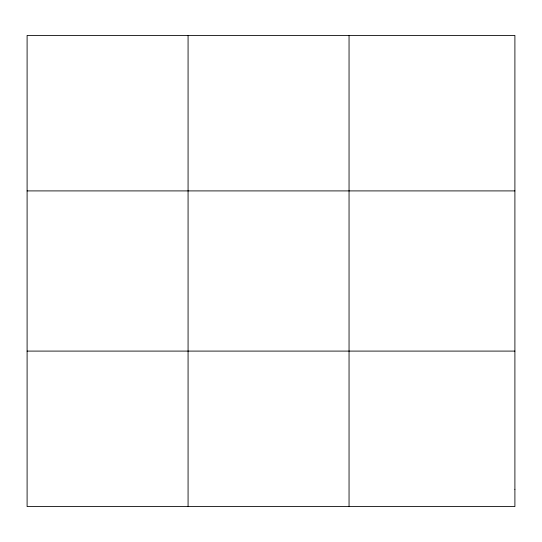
<?xml version="1.0" encoding="UTF-8"?>
<svg xmlns="http://www.w3.org/2000/svg" width="542" height="542" viewBox="0 0 542 542"><rect width="100%" height="100%" fill="white"/><g stroke="black" fill="none" stroke-linecap="round" stroke-linejoin="round"><path stroke-width="0.81" d="M188.074 35.433L188.074 506.567M349.048 35.433L349.048 506.567M27.1 190.906L514.9 190.906M27.1 351.094L514.9 351.094M514.9 489.291L514.9 506.567L27.1 506.567L27.1 35.433L514.9 35.433L514.9 489.291"/></g></svg>
